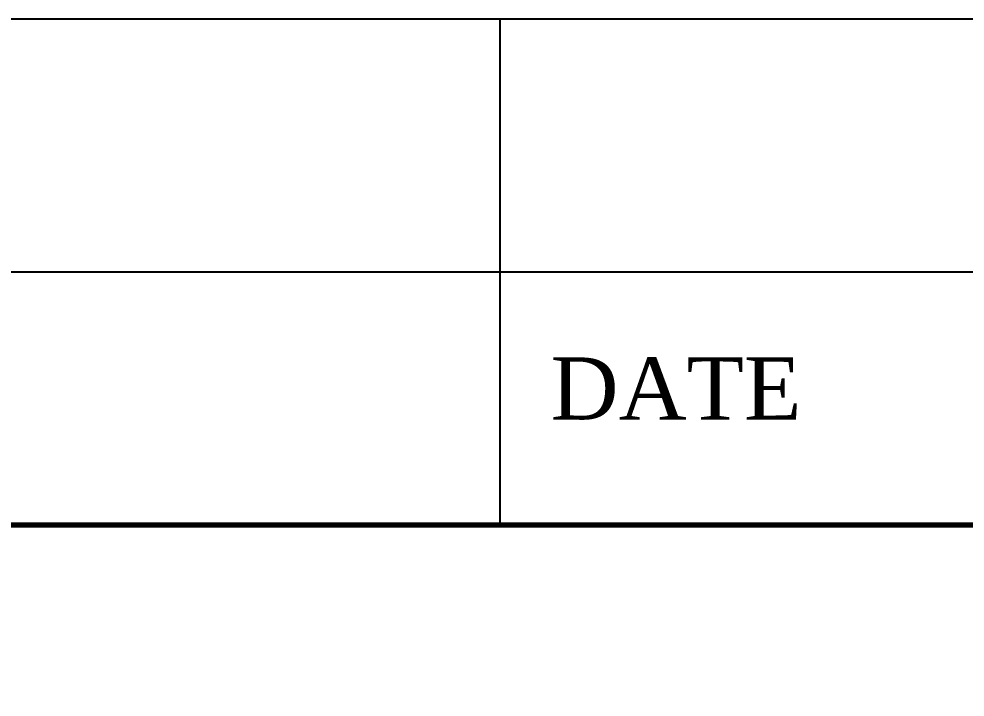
# Model space of a CAD drawing. Header units: inches. Extents: x 36 to 5114, y 9 to 306.
# Drawn here: x 371.52 to 403.87, y 83.42 to 106.62 of the extents above; entities that cross this region are included whole.
import ezdxf

# ---------------------------------------------------------------- set-up
doc = ezdxf.new("R2010")
doc.units = ezdxf.units.IN
doc.header["$MEASUREMENT"] = 0
doc.layers.add('DIM', color=1, linetype='Continuous', lineweight=25)
doc.layers.add('HEL-070', color=4, linetype='Continuous', lineweight=70)
doc.styles.add('style5', font='romantic.ttf', dxfattribs={"height": 65})

msp = doc.modelspace()

# ---------------------------------------------------------------- linework, layer by layer
at = {"color": 1, "linetype": 'Continuous', "lineweight": -3}
for p, q in [((267.857, 106.621), (433.286, 106.621)), ((387.971, 89.32), (387.971, 106.621)), ((267.857, 97.971), (433.286, 97.971))]:
    msp.add_line(p, q, dxfattribs=at)
at = {"layer": 'DIM'}
msp.add_line((433.286, 89.32), (267.857, 89.32), dxfattribs=at)
at = {"layer": 'HEL-070'}
msp.add_lwpolyline([(433.286, 31.337), (267.857, 31.337), (267.857, 89.32), (433.286, 89.32)], close=True, dxfattribs=at)

# ---------------------------------------------------------------- texts
at = {"color": 1, "lineweight": -2, "ltscale": 0.8, "style": 'style5'}
msp.add_text('DATE', height=2.1302, dxfattribs=at).set_placement((389.699, 92.912))

doc.saveas('drawing.dxf')
